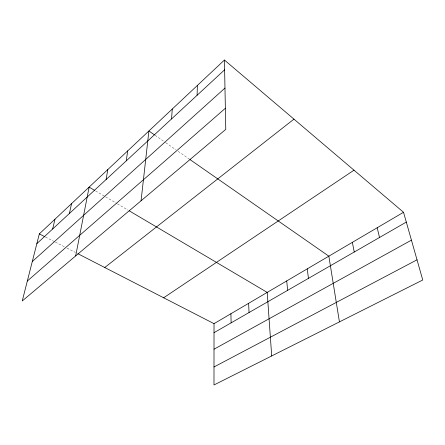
<?xml version="1.0" encoding="UTF-8"?>
<svg xmlns="http://www.w3.org/2000/svg" width="445" height="445" viewBox="0 0 445 445"><rect width="100%" height="100%" fill="white"/><g stroke="black" fill="none" stroke-linecap="round" stroke-linejoin="round"><path stroke-width="0.33" stroke-dasharray="2.23 1.67" d="M45.496 237.068L54.746 241.819M55.364 242.136L64.57 246.864M66.989 248.11L75.461 252.465M95.614 190.955L105.048 196.534M105.637 196.879L116.846 203.51M117.436 203.855L128.06 210.135M155.094 135.291L165.234 142.344M165.796 142.739L175.92 149.776M178.156 151.333L189.336 159.115"/><path stroke-width="0.67" d="M403.526 212.282L214.023 323.66L213.989 384.97L422.75 280L403.526 212.282L224.43 60.031L39.327 233.898L22.25 300.965L225.776 129.373L224.43 60.031M197.079 95.297L197.391 85.423M171.536 118.943L172.282 109.014M141.071 200.79L148.897 130.98L154.532 134.896M126.258 160.862L127.687 150.899M106.105 179.519L107.801 169.578M75.672 255.925L89.128 187.123L94.435 190.26M69.409 213.489L71.55 203.632M52.655 228.997L54.98 219.196M36.852 243.626L224.619 69.804M32.285 261.56L224.975 88.071M27.329 281.029L225.365 108.269M104.753 267.512L293.961 119.143M163.649 297.777L353.998 170.179M214.017 332.688L406.307 222.077M214.006 349.203L411.436 240.15M214.001 366.964L417.021 259.819M39.327 233.898L44.878 236.751M77.881 253.706L214.023 323.66M129.239 210.835L267.206 292.404L271.7 355.955M189.893 159.505L328.844 256.175L339.435 321.891M377.193 227.757L379.518 237.485M352.34 242.364L354.253 252.015M307.239 268.875L308.457 278.359M286.719 280.934L287.642 290.335M248.627 303.323L249.044 312.54M230.922 313.731L231.116 322.853"/></g></svg>
